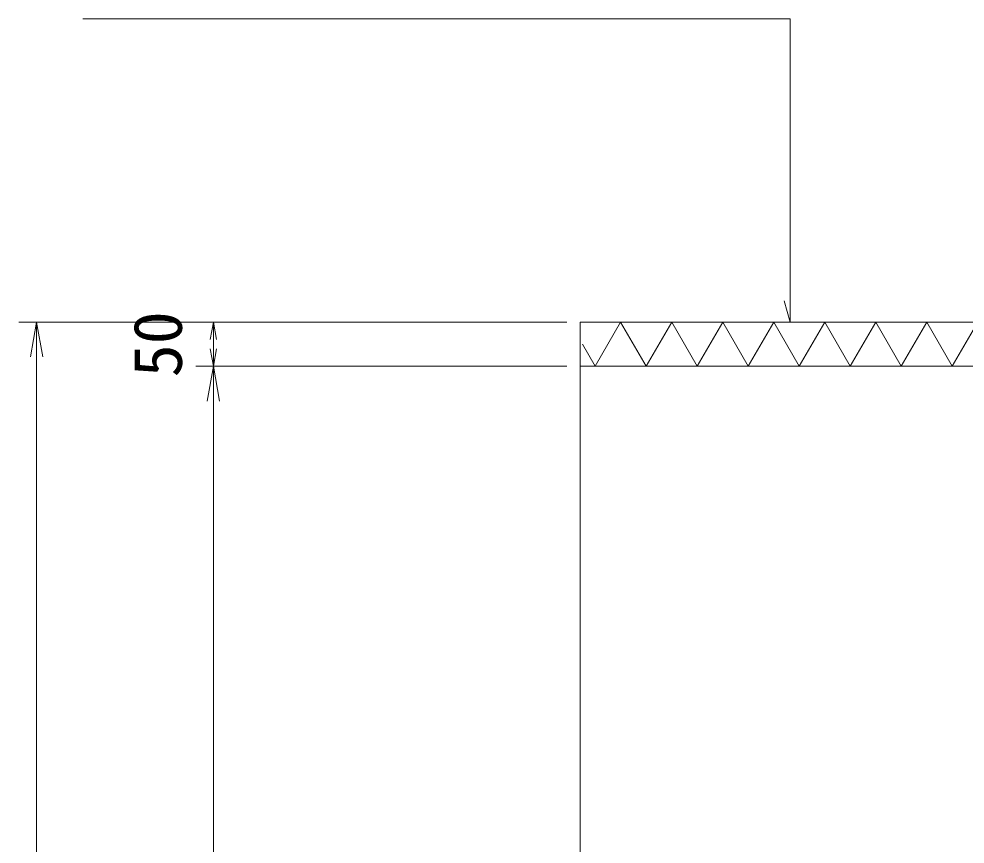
# Model space of a CAD drawing. Units: millimetres on the paper, scale 1:25. Extents: x 20 to 821, y 20 to 574.
# Drawn here: x 180.52 to 223.34, y 451.59 to 488.95 of the extents above; entities that cross this region are included whole.
import ezdxf
from ezdxf.enums import TextEntityAlignment as Align

# ---------------------------------------------------------------- set-up
doc = ezdxf.new("R2010")
doc.units = ezdxf.units.MM
for name, color, linetype, lineweight in [('6-D', 7, 'Continuous', 18), ('6-E', 7, 'Continuous', 9), ('7-7', 7, 'Continuous', 9)]:
    doc.layers.add(name, color=color, linetype=linetype, lineweight=lineweight)
doc.styles.add('ＭＳ ゴシック', font='')
doc.styles.get('ＭＳ ゴシック').set_extended_font_data('MS Gothic')

msp = doc.modelspace()

# ---------------------------------------------------------------- linework, layer by layer
at = {"layer": '6-D'}
for p, q in [((205.917, 475.226), (205.917, 403.221)), ((205.917, 475.221), (241.927, 475.221)), ((223.917, 473.221), (205.917, 473.221))]:
    msp.add_line(p, q, dxfattribs=at)
at = {"layer": '6-E'}
for p, q in [((206.597, 473.221), (207.751, 475.221)), ((207.751, 475.221), (208.906, 473.221)), ((208.906, 473.221), (210.061, 475.221)), ((210.061, 475.221), (211.215, 473.221)), ((211.215, 473.221), (212.37, 475.221)), ((212.37, 475.221), (213.525, 473.221)), ((213.525, 473.221), (214.679, 475.221)), ((214.679, 475.221), (215.834, 473.221)), ((215.834, 473.221), (216.989, 475.221)), ((216.989, 475.221), (218.143, 473.221)), ((218.143, 473.221), (219.298, 475.221)), ((219.298, 475.221), (220.453, 473.221)), ((220.453, 473.221), (221.608, 475.221)), ((221.608, 475.221), (222.762, 473.221)), ((222.762, 473.221), (223.917, 475.221)), ((206.017, 474.225), (206.597, 473.221))]:
    msp.add_line(p, q, dxfattribs=at)
at = {"layer": '7-7'}
for p, q in [((183.417, 488.946), (215.417, 488.946)), ((215.417, 475.226), (215.417, 488.946)), ((215.417, 475.226), (215.158, 476.192)), ((205.317, 475.226), (180.517, 475.226)), ((181.317, 475.226), (181.039, 473.65)), ((181.317, 475.226), (181.595, 473.65)), ((181.317, 403.221), (181.317, 475.226)), ((189.317, 475.226), (189.178, 474.438)), ((189.317, 475.226), (189.456, 474.438)), ((189.317, 475.226), (189.317, 473.221)), ((189.317, 473.221), (189.178, 474.009)), ((189.317, 473.221), (189.456, 474.009)), ((205.317, 473.221), (188.517, 473.221)), ((189.317, 473.221), (189.039, 471.645)), ((189.317, 473.221), (189.595, 471.645)), ((189.317, 403.221), (189.317, 473.221))]:
    msp.add_line(p, q, dxfattribs=at)

# ---------------------------------------------------------------- texts
at = {"layer": '7-7', "style": 'ＭＳ ゴシック'}
msp.add_text('50', height=2.199, rotation=90, dxfattribs=at).set_placement((188.552, 472.723), align=Align.BOTTOM_LEFT)

doc.saveas('drawing.dxf')
